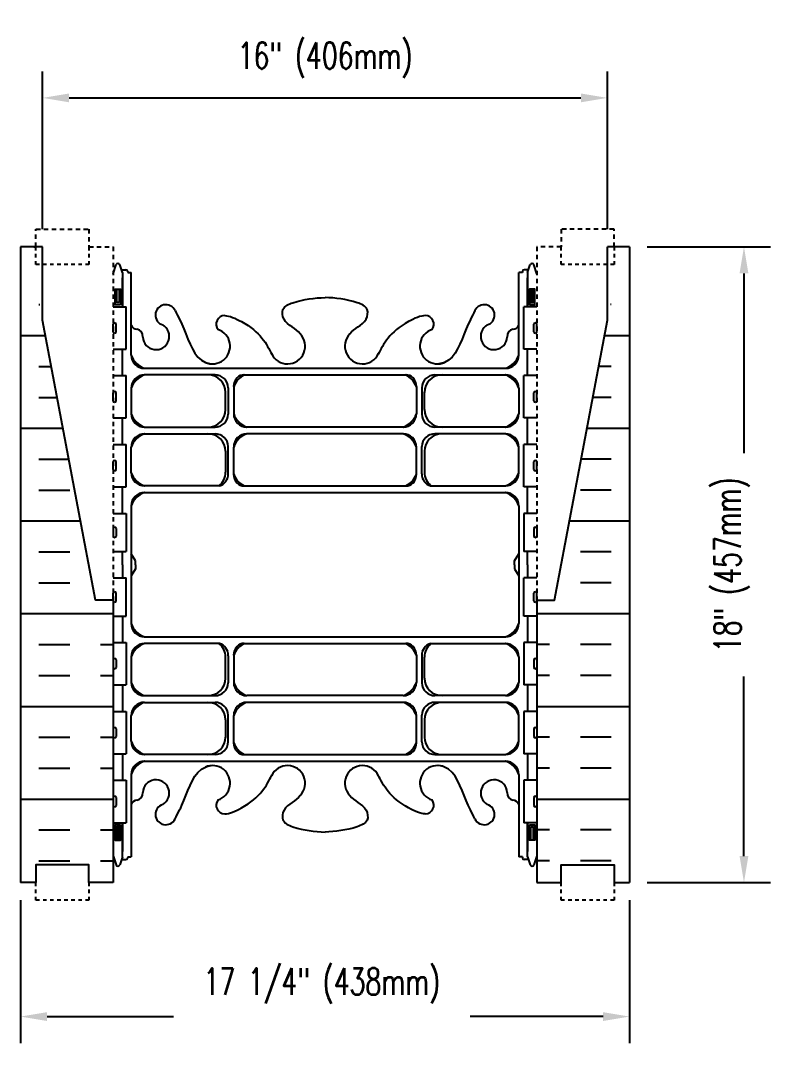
# Model space of a CAD drawing. Header units: inches. Extents: x 429.2 to 483.8, y 216 to 272.6.
# Drawn here: x 444.53 to 465.8, y 216.02 to 245.1 of the extents above; entities that cross this region are included whole.
import ezdxf

# ---------------------------------------------------------------- set-up
doc = ezdxf.new("R2010")
doc.units = ezdxf.units.IN
doc.header["$MEASUREMENT"] = 0
doc.linetypes.add('DASHED2', pattern=[0.375, 0.25, -0.125])
doc.linetypes.add('HIDDEN2', pattern=[0.1875, 0.125, -0.0625])
for name, color, linetype in [('HATCH', 12, 'Continuous'), ('Hidden2', 12, 'HIDDEN2'), ('line25', 2, 'Continuous'), ('LINE50', 5, 'Continuous'), ('LINE9', 9, 'Continuous'), ('TEXT', 4, 'Continuous'), ('Web_Edge', 9, 'Continuous')]:
    doc.layers.add(name, color=color, linetype=linetype)
doc.styles.add('DIM', font='romans.shx', dxfattribs={"width": 0.7})
doc.dimstyles.new('ext_8', dxfattribs={"dimscale": 8, "dimtxt": 0.09375, "dimasz": 0.09375, "dimexe": 0.09375, "dimexo": 0.0625, "dimgap": 0.0625, "dimtad": 1, "dimdec": 3, "dimzin": 3, "dimdsep": 46, "dimlunit": 4, "dimtxsty": 'DIM', "dimcen": 0.09, "dimdle": 0.09375, "dimclrt": 4, "dimadec": 0, "dimazin": 0, "dimtfac": 1, "dimtdec": 3, "dimtmove": 2, "dimatfit": 3, "dimfxl": 0, "dimfrac": 2, "dimtolj": 1, "dimtzin": 0, "dimarcsym": 0})

# ---------------------------------------------------------------- blocks, each defined once
blk = doc.blocks.new('*D32')
at = {"layer": 'Defpoints', "color": 0}
for p in [(461.781, 238.692), (461.781, 220.692), (465.024, 220.692)]:
    blk.add_point(p, dxfattribs=at)
at = {"layer": 'TEXT', "color": 0, "lineweight": -2}
for p, q in [((462.281, 238.692), (465.774, 238.692)), ((465.024, 237.942), (465.024, 232.854)), ((465.024, 221.442), (465.024, 226.529)), ((462.281, 220.692), (465.774, 220.692))]:
    blk.add_line(p, q, dxfattribs=at)
at = {"layer": 'TEXT', "color": 0}
for points in [[(464.899, 237.942), (465.149, 237.942), (465.024, 238.692)], [(464.899, 221.442), (465.149, 221.442), (465.024, 220.692)]]:
    blk.add_solid(points, dxfattribs=at)
at = {"layer": 'TEXT', "color": 4, "insert": (464.684, 229.692), "char_height": 0.75, "attachment_point": 5, "rotation": 90, "style": 'DIM'}
blk.add_mtext('\\A1;18" (457mm)', dxfattribs=at)
blk = doc.blocks.new('*D33')
at = {"layer": 'Defpoints', "color": 0}
for p in [(461.156, 242.911), (445.156, 238.692), (461.156, 238.692)]:
    blk.add_point(p, dxfattribs=at)
at = {"layer": 'TEXT', "color": 0, "lineweight": -2}
for p, q in [((445.156, 239.192), (445.156, 243.661)), ((461.156, 239.192), (461.156, 243.661)), ((445.906, 242.911), (460.406, 242.911))]:
    blk.add_line(p, q, dxfattribs=at)
at = {"layer": 'TEXT', "color": 0}
for points in [[(445.906, 243.036), (445.906, 242.786), (445.156, 242.911)], [(460.406, 243.036), (460.406, 242.786), (461.156, 242.911)]]:
    blk.add_solid(points, dxfattribs=at)
at = {"layer": 'TEXT', "color": 4, "insert": (453.156, 243.983), "char_height": 0.75, "attachment_point": 5, "style": 'DIM'}
blk.add_mtext('\\A1;16" (406mm)', dxfattribs=at)
blk = doc.blocks.new('*D34')
at = {"layer": 'Defpoints', "color": 0}
for p in [(444.531, 220.692), (461.781, 220.692), (461.781, 216.896)]:
    blk.add_point(p, dxfattribs=at)
at = {"layer": 'TEXT', "color": 0, "lineweight": -2}
for p, q in [((444.531, 220.192), (444.531, 216.146)), ((461.781, 220.192), (461.781, 216.146)), ((445.281, 216.896), (448.865, 216.896)), ((461.031, 216.896), (457.265, 216.896))]:
    blk.add_line(p, q, dxfattribs=at)
at = {"layer": 'TEXT', "color": 0}
for points in [[(445.281, 217.021), (445.281, 216.771), (444.531, 216.896)], [(461.031, 217.021), (461.031, 216.771), (461.781, 216.896)]]:
    blk.add_solid(points, dxfattribs=at)
at = {"layer": 'TEXT', "color": 4, "insert": (453.065, 217.767), "char_height": 0.75, "attachment_point": 5, "style": 'DIM'}
blk.add_mtext('\\A1;17 1/4" (438mm)', dxfattribs=at)

msp = doc.modelspace()

# ---------------------------------------------------------------- hatches: boundary and pattern name
at = {"layer": 'HATCH'}
h = msp.add_hatch(dxfattribs=at)
h.set_pattern_fill('INSUL', color=256, scale=7, style=0)
h.set_pattern_definition([(0, (-2482.701, -231.0708), (0, 2.625), []), (0, (-2482.701, -230.1958), (0, 2.625), [0.875, -0.875]), (0, (-2482.701, -229.3208), (0, 2.625), [0.875, -0.875])])
edge = h.paths.add_edge_path()
edge.add_line((447.156, 228.6919), (446.656, 228.6919))
edge.add_line((446.656, 228.6919), (444.906, 237.9419))
edge.add_line((444.906, 237.9419), (444.906, 238.6919))
edge.add_line((444.906, 238.6919), (444.531, 238.6919))
edge.add_line((444.531, 238.6919), (444.531, 220.6919))
edge.add_line((444.531, 220.6919), (444.9685, 220.6919))
edge.add_line((444.9685, 220.6919), (444.9685, 221.1919))
edge.add_line((444.9685, 221.1919), (446.4685, 221.1919))
edge.add_line((446.4685, 221.1919), (446.4685, 220.6919))
edge.add_line((446.4685, 220.6919), (446.906, 220.6919))
edge.add_line((447.156, 228.6919), (447.156, 220.6919))
h = msp.add_hatch(dxfattribs=at)
h.set_pattern_fill('INSUL', color=256, scale=7, style=0)
h.set_pattern_definition([(180, (3389.013, -231.0708), (0, 2.625), []), (180, (3389.013, -230.1958), (0, 2.625), [0.875, -0.875]), (180, (3389.013, -229.3208), (0, 2.625), [0.875, -0.875])])
edge = h.paths.add_edge_path()
edge.add_line((459.156, 228.6919), (459.656, 228.6919))
edge.add_line((459.656, 228.6919), (461.406, 237.9419))
edge.add_line((461.406, 237.9419), (461.406, 238.6919))
edge.add_line((461.406, 238.6919), (461.781, 238.6919))
edge.add_line((461.781, 238.6919), (461.781, 220.6919))
edge.add_line((461.781, 220.6919), (461.3435, 220.6919))
edge.add_line((461.3435, 220.6919), (461.3435, 221.1919))
edge.add_line((461.3435, 221.1919), (459.8435, 221.1919))
edge.add_line((459.8435, 221.1919), (459.8435, 220.6919))
edge.add_line((459.8435, 220.6919), (459.406, 220.6919))
edge.add_line((459.156, 228.6919), (459.156, 220.6919))

# ---------------------------------------------------------------- linework, layer by layer
at = {"layer": 'Hidden2'}
for points in [[(444.906, 238.6919), (444.9685, 238.6919), (444.9685, 239.1919), (446.4685, 239.1919), (446.4685, 238.6919), (447.156, 238.6919), (447.156, 228.6919)], [(461.406, 238.6919), (461.3435, 238.6919), (461.3435, 239.1919), (459.8435, 239.1919), (459.8435, 238.6919), (459.156, 238.6919), (459.156, 228.6919)]]:
    msp.add_lwpolyline(points, dxfattribs=at)
at = {"layer": 'line25'}
for p, q in [((447.156, 236.9969), (447.521, 236.9969)), ((447.521, 235.7969), (447.521, 236.9969)), ((459.156, 236.9969), (458.7911, 236.9969)), ((458.7911, 235.7969), (458.7911, 236.9969)), ((447.156, 236.2869), (447.156, 236.5069)), ((447.156, 236.4519), (447.156, 236.4519)), ((447.196, 236.5469), (447.196, 236.5469)), ((447.236, 236.2869), (447.236, 236.5069)), ((459.076, 236.2869), (459.076, 236.5069)), ((459.116, 236.5469), (459.116, 236.5469)), ((459.156, 236.2869), (459.156, 236.5069)), ((459.156, 236.4519), (459.156, 236.4519)), ((447.156, 236.3419), (447.156, 236.3419)), ((447.196, 236.2469), (447.196, 236.2469)), ((459.116, 236.2469), (459.116, 236.2469)), ((459.156, 236.3419), (459.156, 236.3419)), ((447.156, 235.7969), (447.521, 235.7969)), ((459.156, 235.7969), (458.7911, 235.7969)), ((447.156, 235.0469), (447.521, 235.0469)), ((447.521, 233.8469), (447.521, 235.0469)), ((459.156, 235.0469), (458.7911, 235.0469)), ((458.7911, 233.8469), (458.7911, 235.0469)), ((447.156, 234.3369), (447.156, 234.5569)), ((447.156, 234.5019), (447.156, 234.5019)), ((447.156, 234.3919), (447.156, 234.3919)), ((447.196, 234.5969), (447.196, 234.5969)), ((447.236, 234.3369), (447.236, 234.5569)), ((459.076, 234.3369), (459.076, 234.5569)), ((459.116, 234.5969), (459.116, 234.5969)), ((459.156, 234.3369), (459.156, 234.5569)), ((459.156, 234.5019), (459.156, 234.5019)), ((459.156, 234.3919), (459.156, 234.3919)), ((447.196, 234.2969), (447.196, 234.2969)), ((459.116, 234.2969), (459.116, 234.2969)), ((447.156, 233.8469), (447.521, 233.8469)), ((459.156, 233.8469), (458.7911, 233.8469)), ((447.156, 233.0969), (447.521, 233.0969)), ((447.521, 231.8969), (447.521, 233.0969)), ((459.156, 233.0969), (458.7911, 233.0969)), ((458.7911, 231.8969), (458.7911, 233.0969)), ((447.196, 232.6469), (447.196, 232.6469)), ((459.116, 232.6469), (459.116, 232.6469)), ((447.156, 232.3869), (447.156, 232.6069)), ((447.156, 232.5519), (447.156, 232.5519)), ((447.156, 232.4419), (447.156, 232.4419)), ((447.196, 232.3469), (447.196, 232.3469)), ((447.236, 232.3869), (447.236, 232.6069)), ((459.076, 232.3869), (459.076, 232.6069)), ((459.116, 232.3469), (459.116, 232.3469)), ((459.156, 232.3869), (459.156, 232.6069)), ((459.156, 232.5519), (459.156, 232.5519)), ((459.156, 232.4419), (459.156, 232.4419)), ((447.156, 231.8969), (447.521, 231.8969)), ((459.156, 231.8969), (458.7911, 231.8969)), ((447.156, 231.1469), (447.521, 231.1469)), ((447.521, 231.1469), (447.521, 230.0669)), ((459.156, 231.1469), (458.7911, 231.1469)), ((458.7911, 231.1469), (458.7911, 230.0669)), ((447.156, 230.7169), (447.156, 230.4969)), ((447.156, 230.6619), (447.156, 230.6619)), ((447.196, 230.7569), (447.196, 230.7569)), ((447.236, 230.7169), (447.236, 230.4969)), ((459.076, 230.7169), (459.076, 230.4969)), ((459.116, 230.7569), (459.116, 230.7569)), ((459.156, 230.7169), (459.156, 230.4969)), ((459.156, 230.6619), (459.156, 230.6619)), ((447.156, 230.5519), (447.156, 230.5519)), ((447.196, 230.4569), (447.196, 230.4569)), ((459.116, 230.4569), (459.116, 230.4569)), ((459.156, 230.5519), (459.156, 230.5519)), ((447.156, 230.0669), (447.521, 230.0669)), ((459.156, 230.0669), (458.7911, 230.0669)), ((447.156, 229.3169), (447.521, 229.3169)), ((447.521, 228.2369), (447.521, 229.3169)), ((459.156, 229.3169), (458.7911, 229.3169)), ((458.7911, 228.2369), (458.7911, 229.3169)), ((447.156, 228.6669), (447.156, 228.8869)), ((447.196, 228.9269), (447.196, 228.9269)), ((447.236, 228.6669), (447.236, 228.8869)), ((459.076, 228.6669), (459.076, 228.8869)), ((459.116, 228.9269), (459.116, 228.9269)), ((459.156, 228.6669), (459.156, 228.8869)), ((447.156, 228.8319), (447.156, 228.8319)), ((447.156, 228.7219), (447.156, 228.7219)), ((447.156, 228.6919), (447.156, 220.6919)), ((447.196, 228.6269), (447.196, 228.6269)), ((459.116, 228.6269), (459.116, 228.6269)), ((459.156, 228.8319), (459.156, 228.8319)), ((459.156, 228.7219), (459.156, 228.7219)), ((459.156, 228.6919), (459.156, 220.6919)), ((447.156, 228.2369), (447.521, 228.2369)), ((459.156, 228.2369), (458.7911, 228.2369)), ((447.156, 227.4869), (447.521, 227.4869)), ((447.521, 227.4869), (447.521, 226.2869)), ((459.156, 227.4869), (458.7911, 227.4869)), ((458.7911, 227.4869), (458.7911, 226.2869)), ((447.156, 226.9969), (447.156, 226.7769)), ((447.156, 226.9419), (447.156, 226.9419)), ((447.156, 226.8319), (447.156, 226.8319)), ((447.196, 227.0369), (447.196, 227.0369)), ((447.236, 226.9969), (447.236, 226.7769)), ((459.076, 226.9969), (459.076, 226.7769)), ((459.116, 227.0369), (459.116, 227.0369)), ((459.156, 226.9969), (459.156, 226.7769)), ((459.156, 226.9419), (459.156, 226.9419)), ((459.156, 226.8319), (459.156, 226.8319)), ((447.196, 226.7369), (447.196, 226.7369)), ((459.116, 226.7369), (459.116, 226.7369)), ((447.156, 226.2869), (447.521, 226.2869)), ((459.156, 226.2869), (458.7911, 226.2869)), ((447.156, 225.5369), (447.521, 225.5369)), ((447.521, 225.5369), (447.521, 224.3369)), ((459.156, 225.5369), (458.7911, 225.5369)), ((458.7911, 225.5369), (458.7911, 224.3369)), ((447.156, 225.0469), (447.156, 224.8269)), ((447.156, 224.9919), (447.156, 224.9919)), ((447.156, 224.8819), (447.156, 224.8819)), ((447.196, 224.7869), (447.196, 224.7869)), ((447.236, 225.0469), (447.236, 224.8269)), ((459.076, 225.0469), (459.076, 224.8269)), ((459.116, 224.7869), (459.116, 224.7869)), ((459.156, 225.0469), (459.156, 224.8269)), ((459.156, 224.9919), (459.156, 224.9919)), ((459.156, 224.8819), (459.156, 224.8819)), ((447.156, 224.3369), (447.521, 224.3369)), ((459.156, 224.3369), (458.7911, 224.3369)), ((447.156, 223.5869), (447.521, 223.5869)), ((447.521, 223.5869), (447.521, 222.3869)), ((459.156, 223.5869), (458.7911, 223.5869)), ((458.7911, 223.5869), (458.7911, 222.3869)), ((447.156, 223.0969), (447.156, 222.8769)), ((447.156, 223.0419), (447.156, 223.0419)), ((447.196, 223.1369), (447.196, 223.1369)), ((447.236, 223.0969), (447.236, 222.8769)), ((459.076, 223.0969), (459.076, 222.8769)), ((459.116, 223.1369), (459.116, 223.1369)), ((459.156, 223.0969), (459.156, 222.8769)), ((459.156, 223.0419), (459.156, 223.0419)), ((447.156, 222.9319), (447.156, 222.9319)), ((447.196, 222.8369), (447.196, 222.8369)), ((459.116, 222.8369), (459.116, 222.8369)), ((459.156, 222.9319), (459.156, 222.9319)), ((447.156, 222.3869), (447.521, 222.3869)), ((459.156, 222.3869), (458.7911, 222.3869))]:
    msp.add_line(p, q, dxfattribs=at)
for centre, start, end in [((447.196, 236.5069), 90, 180), ((447.196, 236.5069), 360, 90), ((459.116, 236.5069), 90, 180), ((459.116, 236.5069), 0, 90), ((447.196, 236.2869), 180, 270), ((447.196, 236.2869), 270, 0), ((459.116, 236.2869), 180, 270), ((459.116, 236.2869), 270, 0), ((447.196, 234.5569), 90, 180), ((447.196, 234.5569), 360, 90), ((459.116, 234.5569), 90, 180), ((459.116, 234.5569), 0, 90), ((447.196, 234.3369), 180, 270), ((447.196, 234.3369), 270, 0), ((459.116, 234.3369), 180, 270), ((459.116, 234.3369), 270, 0), ((447.196, 232.6069), 90, 180), ((447.196, 232.6069), 360, 90), ((459.116, 232.6069), 90, 180), ((459.116, 232.6069), 0, 90), ((447.196, 232.3869), 180, 270), ((447.196, 232.3869), 270, 0), ((459.116, 232.3869), 180, 270), ((459.116, 232.3869), 270, 0), ((447.196, 230.7169), 90, 180), ((447.196, 230.7169), 0, 90), ((459.116, 230.7169), 90, 180), ((459.116, 230.7169), 360, 90), ((447.196, 230.4969), 180, 270), ((447.196, 230.4969), 270, 0), ((459.116, 230.4969), 180, 270), ((459.116, 230.4969), 270, 0), ((447.196, 228.8869), 90, 180), ((447.196, 228.8869), 360, 90), ((459.116, 228.8869), 90, 180), ((459.116, 228.8869), 0, 90), ((447.196, 228.6669), 180, 270), ((447.196, 228.6669), 270, 0), ((459.116, 228.6669), 180, 270), ((459.116, 228.6669), 270, 0), ((447.196, 226.9969), 90, 180), ((447.196, 226.9969), 0, 90), ((459.116, 226.9969), 90, 180), ((459.116, 226.9969), 360, 90), ((447.196, 226.7769), 180, 270), ((447.196, 226.7769), 270, 0), ((459.116, 226.7769), 180, 270), ((459.116, 226.7769), 270, 0), ((447.196, 225.0469), 90, 180), ((447.196, 225.0469), 0, 90), ((459.116, 225.0469), 90, 180), ((459.116, 225.0469), 360, 90), ((447.196, 224.8269), 180, 270), ((447.196, 224.8269), 270, 0), ((459.116, 224.8269), 180, 270), ((459.116, 224.8269), 270, 0), ((447.196, 223.0969), 90, 180), ((447.196, 223.0969), 0, 90), ((459.116, 223.0969), 90, 180), ((459.116, 223.0969), 360, 90), ((447.196, 222.8769), 180, 270), ((447.196, 222.8769), 270, 0), ((459.116, 222.8769), 180, 270), ((459.116, 222.8769), 270, 0)]:
    msp.add_arc(centre, 0.04, start, end, dxfattribs=at)
at = {"layer": 'LINE50'}
for p, q in [((444.531, 238.6919), (444.531, 238.6919)), ((444.531, 238.6919), (444.531, 220.6919)), ((445.156, 238.6919), (444.531, 238.6919)), ((461.781, 238.6919), (461.156, 238.6919)), ((461.781, 238.6919), (461.781, 238.6919)), ((461.781, 238.6919), (461.781, 238.6919)), ((461.781, 238.6919), (461.781, 220.6919))]:
    msp.add_line(p, q, dxfattribs=at)
for points in [[(447.156, 228.6919), (446.656, 228.6919), (445.156, 236.6205), (445.156, 238.6919)], [(459.156, 228.6919), (459.656, 228.6919), (461.156, 236.6205), (461.156, 238.6919)], [(447.156, 220.6919), (446.4685, 220.6919), (446.4685, 221.1919), (444.9685, 221.1919), (444.9685, 220.6919), (444.531, 220.6919)], [(459.156, 220.6919), (459.8435, 220.6919), (459.8435, 221.1919), (461.3435, 221.1919), (461.3435, 220.6919), (461.781, 220.6919)]]:
    msp.add_lwpolyline(points, dxfattribs=at)
at = {"layer": 'LINE9', "linetype": 'DASHED2', "ltscale": 0.15}
for points in [[(446.4685, 238.6919), (446.4685, 238.6919), (446.4685, 238.1919), (444.9685, 238.1919), (444.9685, 238.6919), (444.9685, 238.6919)], [(461.3435, 238.6919), (461.3435, 238.6919), (461.3435, 238.1919), (459.8435, 238.1919), (459.8435, 238.6919), (459.8435, 238.6919)], [(446.4685, 220.6919), (446.4685, 220.6919), (446.4685, 220.1919), (444.9685, 220.1919), (444.9685, 220.6919), (444.9685, 220.6919)], [(461.3435, 220.6919), (461.3435, 220.6919), (461.3435, 220.1919), (459.8435, 220.1919), (459.8435, 220.6919), (459.8435, 220.6919)]]:
    msp.add_lwpolyline(points, dxfattribs=at)
at = {"layer": 'Web_Edge'}
for p, q in [((447.156, 237.9325), (447.241, 238.1932)), ((447.416, 237.9632), (447.341, 238.1932)), ((458.896, 237.9632), (458.971, 238.1932)), ((459.156, 237.9325), (459.071, 238.1932)), ((447.39, 238.0432), (447.516, 238.0432)), ((447.416, 237.9632), (447.416, 236.9969)), ((447.566, 237.9932), (447.566, 237.9932)), ((447.566, 237.9932), (447.566, 237.9632)), ((447.566, 237.9632), (447.666, 237.9632)), ((447.666, 235.6287), (447.666, 237.9632)), ((458.746, 237.9632), (458.646, 237.9632)), ((458.646, 235.6287), (458.646, 237.9632)), ((458.746, 237.9932), (458.746, 237.9932)), ((458.746, 237.9932), (458.746, 237.9632)), ((458.9221, 238.0432), (458.796, 238.0432)), ((458.896, 237.9632), (458.896, 236.9969)), ((448.041, 235.2537), (458.271, 235.2537)), ((450.0413, 235.0662), (448.041, 235.0662)), ((450.8673, 235.0662), (455.4786, 235.0662)), ((456.2708, 235.0662), (458.271, 235.0662)), ((447.666, 234.6912), (447.666, 233.9651)), ((450.416, 234.7045), (450.416, 233.9518)), ((450.5686, 234.7347), (450.5686, 233.9651)), ((455.7435, 234.7347), (455.7435, 233.9651)), ((455.896, 234.7045), (455.896, 233.9518)), ((458.646, 234.6912), (458.646, 233.9651)), ((450.3412, 234.0831), (450.3411, 234.5802)), ((455.9709, 234.0831), (455.971, 234.5802)), ((448.041, 233.5901), (450.0413, 233.5901)), ((455.3685, 233.5901), (450.9436, 233.5901)), ((458.271, 233.5901), (456.2708, 233.5901)), ((448.041, 233.3995), (450.0413, 233.3995)), ((455.3685, 233.3995), (450.9436, 233.3995)), ((458.271, 233.3995), (456.2708, 233.3995)), ((447.666, 232.2984), (447.666, 233.0245)), ((450.416, 232.268), (450.416, 233.0378)), ((450.5686, 232.2549), (450.5686, 233.0245)), ((455.7435, 232.2549), (455.7435, 233.0245)), ((455.896, 232.268), (455.896, 233.0378)), ((458.646, 232.2984), (458.646, 233.0245)), ((450.3412, 232.9066), (450.341, 232.3092)), ((455.9709, 232.9066), (455.971, 232.3092)), ((450.1645, 231.9234), (448.041, 231.9234)), ((450.8673, 231.9234), (455.4786, 231.9234)), ((456.1476, 231.9234), (458.271, 231.9234)), ((448.041, 231.7359), (458.271, 231.7359)), ((447.666, 231.361), (447.666, 228.0229)), ((458.646, 231.3609), (458.646, 228.0229)), ((447.786, 229.8043), (447.666, 230.0043)), ((447.786, 229.8043), (447.666, 230.0043)), ((447.786, 229.6919), (447.786, 229.8043)), ((447.786, 229.6919), (447.786, 229.8043)), ((458.526, 229.8043), (458.646, 230.0043)), ((458.526, 229.8043), (458.646, 230.0043)), ((458.526, 229.6919), (458.526, 229.8043)), ((458.526, 229.6919), (458.526, 229.8043)), ((447.786, 229.5796), (447.666, 229.3796)), ((447.786, 229.5796), (447.666, 229.3796)), ((447.786, 229.6919), (447.786, 229.5796)), ((447.786, 229.6919), (447.786, 229.5796)), ((458.526, 229.6919), (458.526, 229.5796)), ((458.526, 229.6919), (458.526, 229.5796)), ((458.526, 229.5796), (458.646, 229.3796)), ((458.526, 229.5796), (458.646, 229.3796)), ((448.041, 227.6479), (458.271, 227.6479)), ((450.1645, 227.4604), (448.041, 227.4604)), ((450.8673, 227.4604), (455.4786, 227.4604)), ((456.1476, 227.4604), (458.271, 227.4604)), ((450.416, 227.1158), (450.416, 226.346)), ((450.5686, 227.1289), (450.5686, 226.3593)), ((455.7435, 227.1289), (455.7435, 226.3593)), ((455.896, 227.1158), (455.896, 226.346)), ((447.666, 227.0854), (447.666, 226.3593)), ((450.3412, 226.4773), (450.341, 227.0746)), ((455.9709, 226.4773), (455.971, 227.0746)), ((458.646, 227.0854), (458.646, 226.3593)), ((448.041, 225.9843), (450.0413, 225.9843)), ((455.3685, 225.9843), (450.9436, 225.9843)), ((458.271, 225.9843), (456.2708, 225.9843)), ((448.041, 225.7937), (450.0413, 225.7937)), ((455.3685, 225.7937), (450.9436, 225.7937)), ((458.271, 225.7937), (456.2708, 225.7937)), ((447.666, 224.6926), (447.666, 225.4187)), ((450.416, 224.6794), (450.416, 225.432)), ((450.5686, 224.6491), (450.5686, 225.4187)), ((455.7435, 224.6491), (455.7435, 225.4187)), ((455.896, 224.6794), (455.896, 225.432)), ((458.646, 224.6926), (458.646, 225.4187)), ((450.3412, 225.3008), (450.3411, 224.8036)), ((455.9709, 225.3008), (455.971, 224.8036)), ((450.0413, 224.3176), (448.041, 224.3176)), ((450.8673, 224.3176), (455.4786, 224.3176)), ((456.2708, 224.3176), (458.271, 224.3176)), ((448.041, 224.1301), (458.271, 224.1301)), ((447.666, 223.7552), (447.666, 221.4206)), ((458.646, 223.7551), (458.646, 221.4206)), ((447.416, 221.4206), (447.416, 222.3869)), ((458.896, 221.4206), (458.896, 222.3869)), ((447.156, 221.4513), (447.241, 221.1906)), ((447.416, 221.4206), (447.341, 221.1906)), ((447.39, 221.3406), (447.516, 221.3406)), ((447.566, 221.4206), (447.666, 221.4206)), ((447.566, 221.4206), (447.566, 221.3906)), ((447.566, 221.3906), (447.566, 221.3906)), ((458.746, 221.4206), (458.646, 221.4206)), ((458.746, 221.4206), (458.746, 221.3906)), ((458.746, 221.3906), (458.746, 221.3906)), ((458.9221, 221.3406), (458.796, 221.3406)), ((458.896, 221.4206), (458.971, 221.1906)), ((459.156, 221.4513), (459.071, 221.1906))]:
    msp.add_line(p, q, dxfattribs=at)
for points in [[(447.416, 236.9969), (447.416, 237.8132)], [(458.896, 236.9969), (458.896, 237.8132)], [(447.416, 235.0469), (447.416, 235.7969)], [(458.896, 235.0469), (458.896, 235.7969)], [(447.416, 233.0969), (447.416, 233.8469)], [(458.896, 233.0969), (458.896, 233.8469)], [(447.416, 231.1469), (447.416, 231.8969)], [(458.896, 231.1469), (458.896, 231.8969)], [(447.416, 229.6919), (447.416, 230.0669)], [(458.896, 229.6919), (458.896, 230.0669)], [(447.416, 229.6919), (447.416, 229.3169)], [(458.896, 229.6919), (458.896, 229.3169)], [(447.416, 228.2369), (447.416, 227.4869)], [(458.896, 228.2369), (458.896, 227.4869)], [(447.416, 226.2869), (447.416, 225.5369)], [(458.896, 226.2869), (458.896, 225.5369)], [(447.416, 224.3369), (447.416, 223.5869)], [(458.896, 224.3369), (458.896, 223.5869)], [(447.416, 222.3869), (447.416, 221.5706)], [(458.896, 222.3869), (458.896, 221.5706)]]:
    msp.add_lwpolyline(points, dxfattribs=at)
for points in [[(447.366, 237.0532), (447.216, 237.0532), (447.216, 237.4932), (447.366, 237.4932)], [(447.326, 237.1132), (447.256, 237.1132), (447.256, 237.4932), (447.326, 237.4932)], [(458.946, 237.0532), (459.096, 237.0532), (459.096, 237.4932), (458.946, 237.4932)], [(458.986, 237.1132), (459.056, 237.1132), (459.056, 237.4932), (458.986, 237.4932)], [(447.366, 222.3306), (447.216, 222.3306), (447.216, 221.8906), (447.366, 221.8906)], [(447.326, 222.2706), (447.256, 222.2706), (447.256, 221.8906), (447.326, 221.8906)], [(458.946, 222.3306), (459.096, 222.3306), (459.096, 221.8906), (458.946, 221.8906)], [(458.986, 222.2706), (459.056, 222.2706), (459.056, 221.8906), (458.986, 221.8906)]]:
    msp.add_lwpolyline(points, close=True, dxfattribs=at)
for centre, radius, start, end in [((447.291, 238.1665), 0.0567, 28.07249, 151.92751), ((459.021, 238.1665), 0.0567, 28.07249, 151.92751), ((447.516, 237.9932), 0.05, 0, 90), ((458.796, 237.9932), 0.05, 90, 180), ((448.6437, 236.7617), 0.2933, 25.79839, 253.07312), ((457.6684, 236.7617), 0.2933, 286.92688, 154.20161), ((450.3149, 236.5034), 0.242, 90, 218.23271), ((455.9972, 236.5034), 0.242, 321.76729, 90), ((447.8403, 236.5501), 0.1902, 203.63161, 265.69645), ((448.37, 236.1567), 0.375, 182.92371, 59.86753), ((457.942, 236.1567), 0.375, 120.13247, 357.07629), ((458.4718, 236.5501), 0.1902, 274.30355, 336.36839), ((447.7969, 236.1624), 0.2002, 352.89286, 81.61996), ((449.9685, 235.8787), 0.5, 246.21387, 71.79367), ((452.0935, 235.8787), 0.5, 204.81899, 44.18751), ((454.2185, 235.8787), 0.5, 135.81249, 335.18101), ((456.3435, 235.8787), 0.5, 108.20633, 293.78613), ((458.5152, 236.1624), 0.2002, 98.38004, 187.10714), ((448.2479, 235.8355), 0.6175, 199.57025, 250.43101), ((448.0411, 235.6287), 0.375, 180.00215, 269.99911), ((458.0642, 235.8355), 0.6175, 289.56899, 340.42975), ((458.271, 235.6287), 0.375, 270.00089, 359.99785), ((448.2479, 234.4844), 0.6175, 109.56816, 160.43184), ((448.041, 234.6912), 0.375, 90, 180), ((449.8413, 234.5662), 0.5, 0.80727, 90), ((450.0413, 234.6912), 0.375, 2.03036, 90), ((451.1517, 234.5105), 0.6242, 117.09656, 159.08811), ((450.9447, 234.7344), 0.3762, 138.37041, 179.94861), ((450.8504, 234.8168), 0.25, 86.12089, 138.37041), ((455.4617, 234.8168), 0.25, 41.62959, 93.87911), ((455.1604, 234.5105), 0.6242, 20.91189, 62.90344), ((455.3674, 234.7344), 0.3762, 0.05139, 41.62959), ((456.2708, 234.6912), 0.375, 90, 177.96964), ((456.4708, 234.5662), 0.5, 90, 179.19273), ((458.0642, 234.4844), 0.6175, 19.56816, 70.43184), ((458.271, 234.6912), 0.375, 360, 90), ((448.2479, 234.1719), 0.6175, 199.56816, 250.43184), ((448.041, 233.9651), 0.375, 180, 270), ((449.8413, 234.0901), 0.5, 270, 359.19273), ((450.0413, 233.9651), 0.375, 270, 357.96964), ((451.1504, 234.1719), 0.6175, 199.56816, 250.43184), ((450.9436, 233.9651), 0.375, 180, 270), ((455.1617, 234.1719), 0.6175, 289.56816, 340.43184), ((455.3685, 233.9651), 0.375, 270, 360), ((456.2708, 233.9651), 0.375, 182.03036, 270), ((456.4708, 234.0901), 0.5, 180.80727, 270), ((458.0642, 234.1719), 0.6175, 289.56816, 340.43184), ((458.271, 233.9651), 0.375, 270, 0), ((448.2479, 232.8177), 0.6175, 109.56816, 160.43184), ((448.041, 233.0245), 0.375, 90, 180), ((449.8413, 232.8995), 0.5, 0.80727, 90), ((450.0413, 233.0245), 0.375, 2.03036, 90), ((451.1504, 232.8177), 0.6175, 109.56816, 160.43184), ((450.9436, 233.0245), 0.375, 90, 180), ((455.1617, 232.8177), 0.6175, 19.56816, 70.43184), ((455.3685, 233.0245), 0.375, 0, 90), ((456.2708, 233.0245), 0.375, 90, 177.96964), ((456.4708, 232.8995), 0.5, 90, 179.19273), ((458.0642, 232.8177), 0.6175, 19.56816, 70.43184), ((458.271, 233.0245), 0.375, 360, 90), ((448.2479, 232.5052), 0.6175, 199.56816, 250.43184), ((448.041, 232.2984), 0.375, 180, 270), ((449.8769, 232.3011), 0.4642, 305.55941, 1.00719), ((450.0704, 232.2562), 0.3458, 285.78837, 1.947), ((451.1517, 232.4791), 0.6242, 200.91189, 242.90344), ((450.9447, 232.2552), 0.3762, 180.05139, 221.62959), ((455.1604, 232.4791), 0.6242, 297.09656, 339.08811), ((455.3674, 232.2552), 0.3762, 318.37041, 359.94861), ((456.2417, 232.2562), 0.3458, 178.053, 254.21163), ((456.4352, 232.3011), 0.4642, 178.99281, 234.44059), ((458.0642, 232.5052), 0.6175, 289.56816, 340.43184), ((458.271, 232.2984), 0.375, 270, 0), ((450.8504, 232.1729), 0.25, 221.62959, 273.87911), ((455.4617, 232.1729), 0.25, 266.12089, 318.37041), ((448.2479, 231.1541), 0.6175, 109.56899, 160.42975), ((448.0411, 231.3609), 0.375, 90.00089, 179.99785), ((458.0642, 231.1541), 0.6175, 19.57025, 70.43101), ((458.271, 231.3609), 0.375, 0.00215, 89.99911), ((448.2479, 228.2297), 0.6175, 199.57025, 250.43101), ((448.0411, 228.0229), 0.375, 180.00215, 269.99911), ((458.0642, 228.2297), 0.6175, 289.56899, 340.42975), ((458.271, 228.0229), 0.375, 270.00089, 359.99785), ((448.2479, 226.8786), 0.6175, 109.56816, 160.43184), ((448.041, 227.0854), 0.375, 90, 180), ((449.8769, 227.0828), 0.4642, 358.99281, 54.44059), ((450.0704, 227.1276), 0.3458, 358.053, 74.21163), ((451.1517, 226.9047), 0.6242, 117.09656, 159.08811), ((450.8504, 227.211), 0.25, 86.12089, 138.37041), ((455.4617, 227.211), 0.25, 41.62959, 93.87911), ((455.1604, 226.9047), 0.6242, 20.91189, 62.90344), ((456.2417, 227.1276), 0.3458, 105.78837, 181.947), ((456.4352, 227.0828), 0.4642, 125.55941, 181.00719), ((458.0642, 226.8786), 0.6175, 19.56816, 70.43184), ((458.271, 227.0854), 0.375, 360, 90), ((450.9447, 227.1286), 0.3762, 138.37041, 179.94861), ((455.3674, 227.1286), 0.3762, 0.05139, 41.62959), ((448.2479, 226.5661), 0.6175, 199.56816, 250.43184), ((448.041, 226.3593), 0.375, 180, 270), ((449.8413, 226.4843), 0.5, 270, 359.19273), ((450.0413, 226.3593), 0.375, 270, 357.96964), ((451.1504, 226.5661), 0.6175, 199.56816, 250.43184), ((450.9436, 226.3593), 0.375, 180, 270), ((455.1617, 226.5661), 0.6175, 289.56816, 340.43184), ((455.3685, 226.3593), 0.375, 270, 360), ((456.2708, 226.3593), 0.375, 182.03036, 270), ((456.4708, 226.4843), 0.5, 180.80727, 270), ((458.0642, 226.5661), 0.6175, 289.56816, 340.43184), ((458.271, 226.3593), 0.375, 270, 0), ((448.2479, 225.2119), 0.6175, 109.56816, 160.43184), ((448.041, 225.4187), 0.375, 90, 180), ((449.8413, 225.2937), 0.5, 0.80727, 90), ((450.0413, 225.4187), 0.375, 2.03036, 90), ((451.1504, 225.2119), 0.6175, 109.56816, 160.43184), ((450.9436, 225.4187), 0.375, 90, 180), ((455.1617, 225.2119), 0.6175, 19.56816, 70.43184), ((455.3685, 225.4187), 0.375, 0, 90), ((456.2708, 225.4187), 0.375, 90, 177.96964), ((456.4708, 225.2937), 0.5, 90, 179.19273), ((458.0642, 225.2119), 0.6175, 19.56816, 70.43184), ((458.271, 225.4187), 0.375, 360, 90), ((449.8413, 224.8176), 0.5, 270, 359.19273), ((456.4708, 224.8176), 0.5, 180.80727, 270), ((448.2479, 224.8994), 0.6175, 199.56816, 250.43184), ((448.041, 224.6926), 0.375, 180, 270), ((450.0413, 224.6926), 0.375, 270, 357.96964), ((451.1517, 224.8733), 0.6242, 200.91189, 242.90344), ((450.9447, 224.6494), 0.3762, 180.05139, 221.62959), ((455.1604, 224.8733), 0.6242, 297.09656, 339.08811), ((455.3674, 224.6494), 0.3762, 318.37041, 359.94861), ((456.2708, 224.6926), 0.375, 182.03036, 270), ((458.0642, 224.8994), 0.6175, 289.56816, 340.43184), ((458.271, 224.6926), 0.375, 270, 0), ((450.8504, 224.5671), 0.25, 221.62959, 273.87911), ((455.4617, 224.5671), 0.25, 266.12089, 318.37041), ((448.2479, 223.5483), 0.6175, 109.56899, 160.42975), ((448.0411, 223.7551), 0.375, 90.00089, 179.99785), ((449.9685, 223.5051), 0.5, 288.20633, 113.78613), ((452.0935, 223.5051), 0.5, 315.81249, 155.18101), ((454.2185, 223.5051), 0.5, 24.81899, 224.18751), ((456.3435, 223.5051), 0.5, 66.21387, 251.79367), ((458.0642, 223.5483), 0.6175, 19.57025, 70.43101), ((458.271, 223.7551), 0.375, 0.00215, 89.99911), ((448.37, 223.2271), 0.375, 300.13247, 177.07629), ((457.942, 223.2271), 0.375, 2.92371, 239.86753), ((447.7969, 223.2215), 0.2002, 278.38004, 7.10714), ((458.5152, 223.2215), 0.2002, 172.89286, 261.61996), ((447.8403, 222.8337), 0.1902, 94.30355, 156.36839), ((448.6437, 222.6222), 0.2933, 106.92688, 334.20161), ((450.3149, 222.8804), 0.242, 141.76729, 270), ((455.9972, 222.8804), 0.242, 270, 38.23271), ((457.6684, 222.6222), 0.2933, 205.79839, 73.07312), ((458.4718, 222.8337), 0.1902, 23.63161, 85.69645), ((447.516, 221.3906), 0.05, 270, 0), ((458.796, 221.3906), 0.05, 180, 270), ((447.291, 221.2173), 0.0567, 208.07249, 331.92751), ((459.021, 221.2173), 0.0567, 208.07249, 331.92751)]:
    msp.add_arc(centre, radius, start, end, dxfattribs=at)
for points, knots in [([(452.4521, 236.2272), (452.3444, 236.3902), (451.9845, 236.4808), (451.9078, 236.9764), (452.456, 237.2122), (452.8598, 237.2407), (453.156, 237.2616)], [0.2294066, 0.2294066, 0.2294066, 0.2294066, 0.8444317, 1.1288491, 1.4643308, 2.3890043, 2.3890043, 2.3890043, 2.3890043]), ([(453.86, 236.2272), (453.9676, 236.3902), (454.3276, 236.4808), (454.4043, 236.9764), (453.8561, 237.2122), (453.4523, 237.2407), (453.156, 237.2616)], [0.2294066, 0.2294066, 0.2294066, 0.2294066, 0.8444317, 1.1288491, 1.4643308, 2.3890043, 2.3890043, 2.3890043, 2.3890043]), ([(448.9078, 236.8893), (448.9938, 236.7227), (449.2468, 236.2326), (449.4607, 235.4832), (449.8708, 235.3888), (449.9275, 235.3804)], [0, 0, 0, 0, 0.5792109, 1.7038956, 1.8753209, 1.8753209, 1.8753209, 1.8753209]), ([(450.3149, 236.7455), (450.4359, 236.7474), (451.2693, 236.39), (451.5086, 235.9333), (451.6491, 235.6499)], [0.0381251, 0.0381251, 0.0381251, 0.0381251, 0.3206625, 1.2581186, 1.2581186, 1.2581186, 1.2581186]), ([(455.9972, 236.7455), (455.8762, 236.7474), (455.0428, 236.39), (454.8035, 235.9333), (454.663, 235.6499)], [0.0381251, 0.0381251, 0.0381251, 0.0381251, 0.3206625, 1.2581186, 1.2581186, 1.2581186, 1.2581186]), ([(457.4043, 236.8893), (457.3183, 236.7227), (457.0653, 236.2326), (456.8514, 235.4832), (456.4413, 235.3888), (456.3846, 235.3804)], [0, 0, 0, 0, 0.5792109, 1.7038956, 1.8753209, 1.8753209, 1.8753209, 1.8753209]), ([(448.9078, 222.4945), (448.9938, 222.6611), (449.2468, 223.1513), (449.4607, 223.9007), (449.8708, 223.995), (449.9275, 224.0035)], [0, 0, 0, 0, 0.5792109, 1.7038956, 1.8753209, 1.8753209, 1.8753209, 1.8753209]), ([(457.4043, 222.4945), (457.3183, 222.6611), (457.0653, 223.1513), (456.8514, 223.9007), (456.4413, 223.995), (456.3846, 224.0035)], [0, 0, 0, 0, 0.5792109, 1.7038956, 1.8753209, 1.8753209, 1.8753209, 1.8753209]), ([(450.3149, 222.6384), (450.4359, 222.6364), (451.2693, 222.9939), (451.5086, 223.4505), (451.6491, 223.7339)], [0.0381251, 0.0381251, 0.0381251, 0.0381251, 0.3206625, 1.2581186, 1.2581186, 1.2581186, 1.2581186]), ([(455.9972, 222.6384), (455.8762, 222.6364), (455.0428, 222.9939), (454.8035, 223.4505), (454.663, 223.7339)], [0.0381251, 0.0381251, 0.0381251, 0.0381251, 0.3206625, 1.2581186, 1.2581186, 1.2581186, 1.2581186]), ([(452.4521, 223.1566), (452.3444, 222.9937), (451.9845, 222.903), (451.9078, 222.4074), (452.456, 222.1716), (452.8598, 222.1431), (453.156, 222.1222)], [0.2294066, 0.2294066, 0.2294066, 0.2294066, 0.8444317, 1.1288491, 1.4643308, 2.3890043, 2.3890043, 2.3890043, 2.3890043]), ([(453.86, 223.1566), (453.9676, 222.9937), (454.3276, 222.903), (454.4043, 222.4074), (453.8561, 222.1716), (453.4523, 222.1431), (453.156, 222.1222)], [0.2294066, 0.2294066, 0.2294066, 0.2294066, 0.8444317, 1.1288491, 1.4643308, 2.3890043, 2.3890043, 2.3890043, 2.3890043])]:
    msp.add_open_spline(points, degree=3, knots=knots, dxfattribs=at)

# ---------------------------------------------------------------- dimensions: what is measured, and where the dimension line sits
at = {"layer": 'TEXT'}
dim = msp.add_linear_dim(base=(461.156, 242.9115), p1=(445.156, 238.6919), p2=(461.156, 238.6919), text='16" (406mm)', dimstyle='ext_8', dxfattribs=at)
dim.commit()
dim.dimension.update_dxf_attribs({"geometry": '*D33', "text_midpoint": (453.156, 243.9829)})
dim = msp.add_linear_dim(base=(465.0242, 220.6919), p1=(461.781, 238.6919), p2=(461.781, 220.6919), angle=90, text='18" (457mm)', dimstyle='ext_8', dxfattribs=at)
dim.commit()
dim.dimension.update_dxf_attribs({"geometry": '*D32', "text_midpoint": (464.6844, 229.6919), "dimtype": 160})
dim = msp.add_linear_dim(base=(461.781, 216.8963), p1=(444.531, 220.6919), p2=(461.781, 220.6919), text='17 1/4" (438mm)', dimstyle='ext_8', dxfattribs=at)
dim.commit()
dim.dimension.update_dxf_attribs({"geometry": '*D34', "text_midpoint": (453.0651, 217.7669), "dimtype": 160})

doc.saveas('drawing.dxf')
